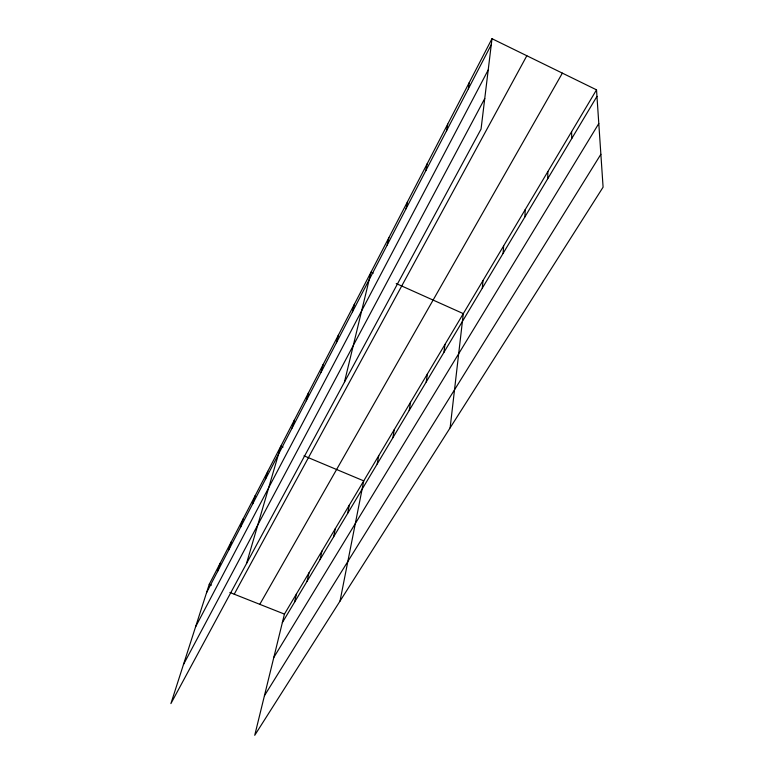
<?xml version="1.0" encoding="UTF-8"?>
<svg xmlns="http://www.w3.org/2000/svg" width="774" height="774" viewBox="0 0 774 774"><rect width="100%" height="100%" fill="white"/><g stroke="black" fill="none" stroke-linecap="round" stroke-linejoin="round"><path stroke-width="1.16" d="M547.75 178.688L547.847 171.605M524.898 216.913L525.227 209.619M503.1 253.369L503.642 245.871M482.289 288.18L483.024 280.507M450.129 427.838L463.307 313.625L396.23 283.536M491.993 38.7L481.051 129.103L170.909 703.595L209.251 584.302L491.993 38.7L596.522 89.842L603.091 187.163L254.733 735.3L284.435 614.101L596.522 89.842M443.928 352.344L444.982 344.411M426.213 381.979L427.412 373.929M468.347 88.855L469.305 82.479M409.214 410.423L410.539 402.277M446.55 130.796L447.72 124.13M392.882 437.726L394.324 429.502M377.19 463.984L378.738 455.683M425.806 170.715L427.171 163.788M340.009 601.117L363.741 480.877L304.008 455.838M347.565 513.539L349.297 505.141M406.04 208.757L407.569 201.608M333.565 536.953L335.384 528.516M320.068 559.525L321.965 551.059M387.184 245.048L388.858 237.715M307.055 581.303L309.019 572.818M294.488 602.317L296.519 593.813M344.42 382.192L370.988 272.206L373.174 273.193M352.441 311.912L354.376 304.25M336.409 342.766L338.451 334.978M321.036 372.352L323.184 364.448M306.281 400.758L308.507 392.757M292.098 428.041L294.41 419.963M246.49 563.598L280.856 446.134L283.052 447.053M265.347 479.522L267.804 471.318M252.721 503.835L255.227 495.573M240.55 527.258L243.113 518.957M228.814 549.84L231.426 541.51M217.484 571.638L220.145 563.279M206.552 592.671L491.258 44.747M195.541 626.94L488.21 69.96M183.448 664.576L484.756 98.511M234.232 594.2L526.833 55.747M259.793 604.339L562.369 73.133M282.346 622.615L596.967 96.373M273.812 657.455L598.795 123.55M264.447 695.691L600.866 154.278M209.251 584.302L211.418 585.163M229.888 592.478L284.435 614.101M571.589 131.735L571.744 138.556"/></g></svg>
